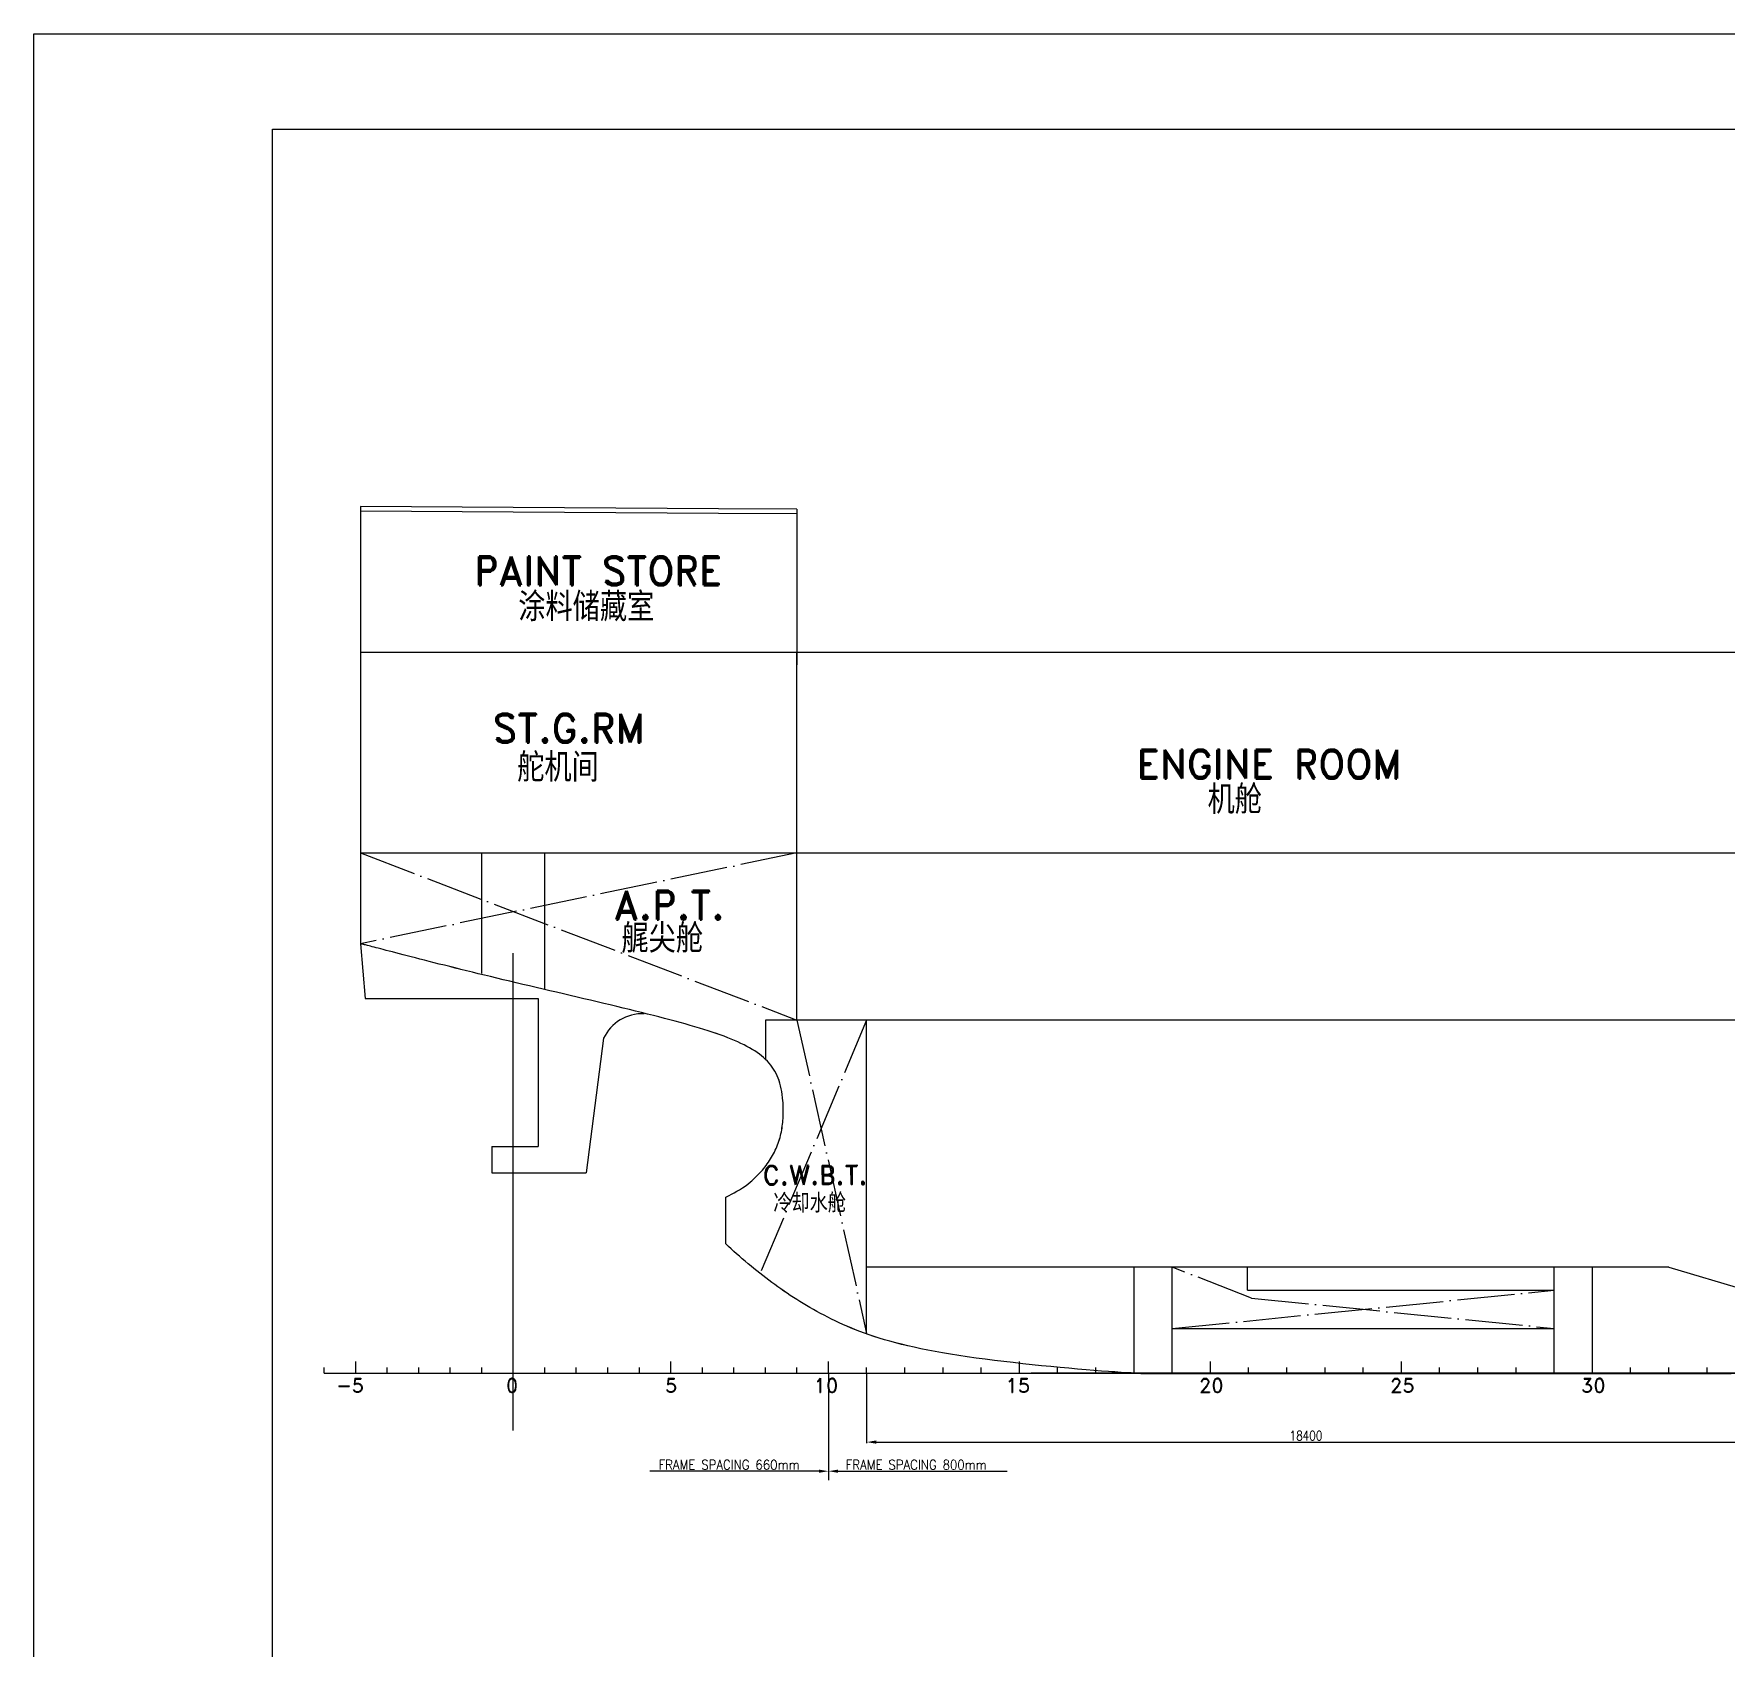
# Model space of a CAD drawing. Header units: millimetres. Extents: x 263396 to 554420, y 47344 to 219163.
# Drawn here: x 263396 to 298837, y 132329 to 166144 of the extents above; entities that cross this region are included whole.
import ezdxf

# ---------------------------------------------------------------- set-up
doc = ezdxf.new("R2010")
doc.units = ezdxf.units.MM
doc.header["$LTSCALE"] = 100
for name, pattern in [('ACAD_ISO04W100', [30, 24, -3, 0, -3]), ('ACAD_ISO10W100', [18, 12, -3, 0, -3]), ('DASHED', [19.05, 12.7, -6.35])]:
    doc.linetypes.add(name, pattern=pattern)
for name, color, linetype in [('112tank', 6, 'ACAD_ISO10W100'), ('bc', 7, 'Continuous'), ('bt', 7, 'Continuous')]:
    doc.layers.add(name, color=color, linetype=linetype)
doc.styles.get("Standard").update_dxf_attribs({"font": 'romand.shx', "width": 0.8, "bigfont": 'hzdx.shx'})
doc.dimstyles.new('ISO-25', dxfattribs={"dimtxt": 200, "dimasz": 200, "dimexe": 20, "dimexo": 0.625, "dimgap": 35, "dimtad": 1, "dimdec": 0, "dimtxsty": 'Standard', "dimcen": 2.5, "dimclrd": 2, "dimclre": 2, "dimclrt": 2, "dimadec": 0, "dimazin": 0, "dimtfac": 1, "dimtdec": 0, "dimtmove": 0, "dimatfit": 3, "dimfxl": 1, "dimarcsym": 0})

# ---------------------------------------------------------------- blocks, each defined once
blk = doc.blocks.new('*D1')
at = {"color": 2, "lineweight": -2, "transparency": 16777216}
for p, q in [((280837, 138085), (280837, 136625)), ((299237, 138085), (299237, 136625)), ((281037, 136645), (299037, 136645))]:
    blk.add_line(p, q, dxfattribs=at)
at = {"color": 2, "transparency": 16777216}
for points in [[(281037, 136679), (281037, 136612), (280837, 136645)], [(299037, 136679), (299037, 136612), (299237, 136645)]]:
    blk.add_solid(points, dxfattribs=at)
at = {"layer": 'Defpoints', "color": 0, "transparency": 16777216}
for p in [(280837, 138086), (299237, 138085), (299237, 136645)]:
    blk.add_point(p, dxfattribs=at)
at = {"color": 2, "transparency": 16777216, "insert": (290037, 136780), "char_height": 200, "attachment_point": 5}
blk.add_mtext('18400', dxfattribs=at)
blk = doc.blocks.new('A$C435A7430')
at = {"color": 6, "ltscale": 1300}
for p, q in [((-3200, 19337), (-3200, 10179)), ((5940, 19279), (5940, 16017)), ((4450, 3893), (4450, 4871))]:
    blk.add_line(p, q, dxfattribs=at)
for points in [[(5940, 19281), (4300, 19291), (0, 19318), (-3200, 19337)], [(4450, 4871), (4467, 4879), (4467, 4879), (4518, 4904), (4572, 4931), (4628, 4961), (4628, 4961), (4683, 4992), (4740, 5025), (4797, 5063), (4797, 5063), (4854, 5101), (4912, 5143), (4969, 5191), (4969, 5191), (4998, 5214), (5026, 5239), (5054, 5266), (5054, 5266), (5082, 5292), (5110, 5320), (5137, 5349), (5137, 5349), (5165, 5377), (5191, 5407), (5217, 5438), (5217, 5438), (5244, 5469), (5269, 5501), (5293, 5534), (5293, 5534), (5318, 5566), (5342, 5600), (5364, 5635), (5364, 5635), (5387, 5669), (5408, 5705), (5429, 5741), (5429, 5741), (5449, 5777), (5468, 5813), (5486, 5851), (5486, 5851), (5504, 5888), (5520, 5926), (5535, 5964), (5535, 5964), (5549, 6003), (5562, 6041), (5574, 6081), (5574, 6081), (5586, 6120), (5596, 6159), (5605, 6199), (5605, 6199), (5614, 6238), (5621, 6278), (5627, 6317), (5627, 6317), (5634, 6357), (5639, 6397), (5643, 6436), (5643, 6436), (5647, 6475), (5650, 6514), (5652, 6553), (5652, 6553), (5654, 6591), (5654, 6630), (5655, 6667), (5655, 6667), (5655, 6705), (5654, 6742), (5652, 6778), (5652, 6778), (5651, 6814), (5649, 6850), (5646, 6884), (5646, 6884), (5640, 6953), (5632, 7018), (5622, 7080), (5622, 7080), (5611, 7141), (5598, 7200), (5582, 7255), (5582, 7255), (5566, 7310), (5547, 7362), (5525, 7411), (5525, 7411), (5503, 7460), (5478, 7507), (5450, 7551), (5450, 7551), (5422, 7595), (5391, 7637), (5357, 7677), (5357, 7677), (5322, 7717), (5284, 7756), (5243, 7792), (5243, 7792), (5201, 7829), (5156, 7864), (5107, 7898), (5107, 7898), (5058, 7932), (5006, 7964), (4949, 7996), (4949, 7996), (4893, 8028), (4832, 8059), (4768, 8090), (4768, 8090), (4703, 8121), (4635, 8151), (4562, 8180), (4562, 8180), (4490, 8210), (4413, 8239), (4332, 8268), (4332, 8268), (4252, 8297), (4167, 8325), (4078, 8354), (4078, 8354), (3989, 8383), (3896, 8411), (3799, 8440), (3799, 8440), (3702, 8468), (3600, 8497), (3495, 8526), (3495, 8526), (3389, 8555), (3279, 8584), (3165, 8614), (3165, 8614), (3051, 8644), (2933, 8674), (2810, 8704), (2810, 8704), (2688, 8735), (2561, 8767), (2430, 8798), (2430, 8798), (2300, 8830), (2166, 8863), (2030, 8895), (2030, 8895), (1894, 8928), (1756, 8961), (1616, 8994), (1616, 8994), (1476, 9027), (1334, 9061), (1192, 9094), (1192, 9094), (1050, 9127), (908, 9161), (766, 9194), (766, 9194), (624, 9228), (482, 9261), (342, 9294), (342, 9294), (202, 9327), (63, 9360), (-74, 9392), (-74, 9392), (-211, 9425), (-345, 9457), (-476, 9489), (-476, 9489), (-606, 9520), (-733, 9551), (-857, 9581), (-857, 9581), (-980, 9611), (-1100, 9641), (-1216, 9670), (-1216, 9670), (-1331, 9698), (-1443, 9726), (-1550, 9753), (-1550, 9753), (-1658, 9780), (-1760, 9806), (-1858, 9831), (-1858, 9831), (-1956, 9856), (-2050, 9880), (-2137, 9903), (-2137, 9903), (-2225, 9925), (-2308, 9947), (-2385, 9967), (-2385, 9967), (-2462, 9987), (-2533, 10005), (-2598, 10022), (-2598, 10022), (-2663, 10039), (-2722, 10054), (-2775, 10068), (-2775, 10068), (-2828, 10082), (-2874, 10094), (-2915, 10105), (-2915, 10105), (-2956, 10116), (-2991, 10125), (-3021, 10133), (-3021, 10133), (-3051, 10140), (-3075, 10147), (-3096, 10152), (-3096, 10152), (-3117, 10158), (-3134, 10162), (-3147, 10166), (-3147, 10166), (-3160, 10169), (-3170, 10172), (-3178, 10174), (-3178, 10174), (-3185, 10176), (-3190, 10177), (-3193, 10178), (-3193, 10178), (-3197, 10179), (-3198, 10179), (-3199, 10179), (-3199, 10179), (-3200, 10179)], [(13933, 1179), (13933, 1179), (13897, 1179), (13863, 1179), (13829, 1179), (13829, 1179), (13795, 1179), (13762, 1179), (13730, 1179), (13730, 1179), (13697, 1179), (13665, 1179), (13634, 1179), (13634, 1179), (13602, 1179), (13570, 1179), (13539, 1179), (13539, 1179), (13507, 1179), (13475, 1179), (13443, 1179), (13443, 1179), (13411, 1179), (13379, 1179), (13346, 1179), (13346, 1179), (13313, 1179), (13280, 1179), (13245, 1179), (13245, 1179), (13211, 1179), (13175, 1179), (13139, 1179), (13139, 1179), (13097, 1179), (13028, 1182), (12937, 1187), (12937, 1187), (12845, 1191), (12731, 1198), (12600, 1207), (12600, 1207), (12468, 1216), (12319, 1227), (12156, 1240), (12156, 1240), (11994, 1253), (11819, 1268), (11635, 1285), (11635, 1285), (11451, 1301), (11259, 1320), (11063, 1339), (11063, 1339), (10867, 1359), (10668, 1380), (10470, 1403), (10470, 1403), (10272, 1425), (10074, 1449), (9883, 1474), (9883, 1474), (9691, 1499), (9506, 1525), (9331, 1552), (9331, 1552), (9155, 1579), (8991, 1607), (8835, 1636), (8835, 1636), (8680, 1665), (8534, 1694), (8397, 1725), (8397, 1725), (8259, 1755), (8130, 1787), (8008, 1819), (8008, 1819), (7886, 1851), (7771, 1884), (7663, 1917), (7663, 1917), (7554, 1951), (7451, 1986), (7354, 2021), (7354, 2021), (7257, 2056), (7164, 2092), (7076, 2129), (7076, 2129), (6987, 2165), (6903, 2202), (6821, 2240), (6821, 2240), (6740, 2278), (6661, 2317), (6584, 2356), (6584, 2356), (6507, 2395), (6432, 2435), (6359, 2475), (6359, 2475), (6285, 2516), (6213, 2557), (6143, 2599), (6143, 2599), (6072, 2640), (6003, 2683), (5935, 2726), (5935, 2726), (5867, 2769), (5801, 2813), (5735, 2857), (5735, 2857), (5669, 2901), (5604, 2947), (5540, 2993), (5540, 2993), (5476, 3038), (5413, 3085), (5350, 3132), (5350, 3132), (5287, 3180), (5225, 3228), (5163, 3277), (5163, 3277), (5101, 3326), (5040, 3375), (4978, 3426), (4978, 3426), (4917, 3476), (4856, 3528), (4796, 3579), (4796, 3579), (4735, 3631), (4676, 3682), (4619, 3734), (4619, 3734), (4562, 3786), (4507, 3837), (4455, 3888), (4455, 3888), (4450, 3893)], [(13139, 1179), (13139, 1179), (13160, 1179), (13183, 1179), (13209, 1179), (13209, 1179), (13236, 1179), (13264, 1179), (13294, 1179), (13294, 1179), (13325, 1179), (13357, 1179), (13391, 1179), (13391, 1179), (13424, 1179), (13460, 1179), (13496, 1179), (13496, 1179), (13532, 1179), (13569, 1179), (13607, 1179), (13607, 1179), (13645, 1179), (13683, 1179), (13721, 1179), (13721, 1179), (13759, 1179), (13798, 1179), (13836, 1179), (13836, 1179), (13874, 1179), (13911, 1179), (13948, 1179), (13948, 1179), (13985, 1179), (14021, 1179), (14056, 1179), (14056, 1179), (14091, 1179), (14125, 1179), (14159, 1179), (14159, 1179), (14193, 1179), (14226, 1179), (14258, 1179), (14258, 1179), (14290, 1179), (14322, 1179), (14354, 1179), (14354, 1179), (14385, 1179), (14416, 1179), (14446, 1179), (14446, 1179), (14476, 1179), (14506, 1179), (14536, 1179), (14536, 1179), (14566, 1179), (14595, 1179), (14624, 1179), (14624, 1179), (14653, 1179), (14682, 1179), (14710, 1179), (14710, 1179), (14734, 1179), (14758, 1179), (14783, 1179), (14783, 1179), (14807, 1179), (14831, 1179), (14856, 1179), (14856, 1179), (14881, 1179), (14906, 1179), (14932, 1179), (14932, 1179), (14958, 1179), (14985, 1179), (15013, 1179), (15013, 1179), (15041, 1179), (15070, 1179), (15100, 1179), (15100, 1179), (15131, 1179), (15162, 1179), (15196, 1179), (15196, 1179), (15229, 1179), (15264, 1179), (15301, 1179), (15301, 1179), (15338, 1179), (15376, 1179), (15417, 1179), (15417, 1179), (15468, 1179), (15522, 1179), (15579, 1179), (15579, 1179), (15636, 1179), (15696, 1179), (15759, 1179), (15759, 1179), (15822, 1179), (15887, 1179), (15955, 1179), (15955, 1179), (16023, 1179), (16093, 1179), (16165, 1179), (16165, 1179), (16237, 1179), (16312, 1179), (16387, 1179), (16387, 1179), (16463, 1179), (16541, 1179), (16620, 1179), (16620, 1179), (16699, 1179), (16779, 1179), (16860, 1179), (16860, 1179), (16941, 1179), (17023, 1179), (17106, 1179), (17106, 1179), (17193, 1179), (17281, 1179), (17370, 1179), (17370, 1179), (17459, 1179), (17549, 1179), (17640, 1179), (17640, 1179), (17731, 1179), (17823, 1179), (17917, 1179), (17917, 1179), (18010, 1179), (18105, 1179), (18201, 1179), (18201, 1179), (18298, 1179), (18396, 1179), (18496, 1179), (18496, 1179), (18595, 1179), (18697, 1179), (18801, 1179), (18801, 1179), (18904, 1179), (19010, 1179), (19118, 1179), (19118, 1179), (19226, 1179), (19336, 1179), (19449, 1179), (19449, 1179), (19537, 1179), (19628, 1179), (19720, 1179), (19720, 1179), (19812, 1179), (19905, 1179), (20000, 1179), (20000, 1179), (20095, 1179), (20191, 1179), (20289, 1179), (20289, 1179), (20386, 1179), (20486, 1179), (20586, 1179), (20586, 1179), (20686, 1179), (20788, 1179), (20891, 1179), (20891, 1179), (20994, 1179), (21099, 1179), (21204, 1179), (21204, 1179), (21310, 1179), (21417, 1179), (21525, 1179), (21525, 1179), (21633, 1179), (21742, 1179), (21852, 1179), (21852, 1179), (22014, 1179), (22179, 1179), (22345, 1179), (22345, 1179), (22512, 1179), (22681, 1179), (22851, 1179), (22851, 1179), (23022, 1179), (23194, 1179), (23368, 1179), (23368, 1179), (23541, 1179), (23717, 1179), (23893, 1179), (23893, 1179), (24069, 1179), (24247, 1179), (24425, 1179), (24425, 1179), (24603, 1179), (24783, 1179), (24962, 1179), (24962, 1179), (25142, 1179), (25322, 1179), (25502, 1179)]]:
    blk.add_lwpolyline(points, dxfattribs=at)
at = {"layer": 'bt', "color": 5, "linetype": 'DASHED', "ltscale": 200, "flags": 128}
blk.add_lwpolyline([(5940, 19181), (4300, 19191), (0, 19218), (-3200, 19237)], dxfattribs=at)
blk = doc.blocks.new('biaochi')
at = {"color": 2}
for p, q in [((369855, 176680), (369855, 176930)), ((373155, 176680), (373155, 176930)), ((376455, 176680), (376455, 176930)), ((379755, 176680), (379755, 176930)), ((383755, 176680), (383755, 176930)), ((387755, 176680), (387755, 176930)), ((391755, 176680), (391755, 176930)), ((395755, 176680), (395755, 176930)), ((369195, 176680), (369195, 176805)), ((370515, 176680), (370515, 176805)), ((371175, 176680), (371175, 176805)), ((371835, 176680), (371835, 176805)), ((372495, 176680), (372495, 176805)), ((373815, 176680), (373815, 176805)), ((374475, 176680), (374475, 176805)), ((375135, 176680), (375135, 176805)), ((375795, 176680), (375795, 176805)), ((377115, 176680), (377115, 176805)), ((377775, 176680), (377775, 176805)), ((378435, 176680), (378435, 176805)), ((379095, 176680), (379095, 176805)), ((379755, 176680), (379755, 176805)), ((380555, 176680), (380555, 176805)), ((381355, 176680), (381355, 176805)), ((382155, 176680), (382155, 176805)), ((382955, 176680), (382955, 176805)), ((383755, 176680), (383755, 176805)), ((384555, 176680), (384555, 176805)), ((385355, 176680), (385355, 176805)), ((386155, 176680), (386155, 176805)), ((386955, 176680), (386955, 176805)), ((387755, 176680), (387755, 176805)), ((388555, 176680), (388555, 176805)), ((389355, 176680), (389355, 176805)), ((390155, 176680), (390155, 176805)), ((390955, 176680), (390955, 176805)), ((391755, 176680), (391755, 176805)), ((392555, 176680), (392555, 176805)), ((393355, 176680), (393355, 176805)), ((394155, 176680), (394155, 176805)), ((394955, 176680), (394955, 176805)), ((395755, 176680), (395755, 176805)), ((396555, 176680), (396555, 176805)), ((397355, 176680), (397355, 176805)), ((398155, 176680), (398155, 176805))]:
    blk.add_line(p, q, dxfattribs=at)
at = {"color": 2, "linetype": 'Continuous'}
blk.add_line((369195, 176680), (550755, 176680), dxfattribs=at)
at = {"color": 2}
for s, p in [('-5', (369448, 176275)), ('0', (373000, 176275)), ('5', (376331, 176275)), ('10', (379446, 176275)), ('15', (383465, 176275)), ('20', (387516, 176275)), ('25', (391516, 176275)), ('30', (395516, 176275))]:
    blk.add_text(s, height=300, dxfattribs=at).set_placement(p)

msp = doc.modelspace()

# ---------------------------------------------------------------- linework, layer by layer
at = {"color": 6}
for p, q in [((270237.3, 156185.8), (270237.3, 147085.8)), ((302437.3, 153185.8), (270237.3, 153185.8)), ((270237.3, 147085.8), (270337.3, 145935.8)), ((270337.3, 145935.8), (273957.3, 145935.8)), ((273957.3, 145935.8), (273957.3, 142835.8)), ((275328.6, 145104.4), (274960.1, 142285.8)), ((272987.3, 142835.8), (272987.3, 142285.8)), ((272987.3, 142835.8), (273957.3, 142835.8)), ((272987.3, 142285.8), (274960.1, 142285.8)), ((277887.3, 140799), (277887.3, 141777.3)), ((445857.3, 138085.8), (284282.5, 138085.8))]:
    msp.add_line(p, q, dxfattribs=at)
at = {"color": 5, "ltscale": 20}
for p, q in [((279377.3, 145485.8), (279377.3, 153185.8)), ((270237.3, 148985.8), (299237.3, 148985.8)), ((272777.3, 146458), (272777.3, 148985.8)), ((274097.3, 146131.8), (274097.3, 148985.8)), ((299237.3, 145485.8), (278717.3, 145485.8)), ((278717.3, 145485.8), (278717.3, 144665.6)), ((280837.3, 138919.8), (280837.3, 145485.8)), ((297637.3, 140310.8), (280837.3, 140310.8)), ((286437.3, 138185.8), (286437.3, 140310.8)), ((287237.3, 138185.8), (287237.3, 140310.8)), ((288813.4, 139825.8), (288813.4, 140310.8)), ((295237.3, 138085.8), (295237.3, 140310.8)), ((296037.3, 138175.4), (296037.3, 140310.8)), ((297637.3, 140310.8), (299237.3, 139835.8)), ((288813.4, 139825.8), (295237.3, 139825.8)), ((287237.3, 139025.1), (295237.3, 139025.1))]:
    msp.add_line(p, q, dxfattribs=at)
at = {"color": 8, "linetype": 'ACAD_ISO04W100', "ltscale": 0.5}
for p, q in [((279377.3, 148985.8), (270237.3, 147085.8)), ((270237.3, 148985.8), (279377.3, 145485.8)), ((280837.3, 145485.8), (278605.8, 140178.9)), ((279377.3, 145485.8), (280837.3, 138919.8)), ((288897.4, 139661.2), (287237.3, 140310.8)), ((287237.3, 139025.1), (295237.3, 139825.8)), ((288897.4, 139661.2), (295237.3, 139025.1))]:
    msp.add_line(p, q, dxfattribs=at)
at = {"color": 1, "linetype": 'ACAD_ISO04W100', "ltscale": 50}
msp.add_line((273437.3, 136890.4), (273437.3, 146887.5), dxfattribs=at)
at = {"color": 2}
for p, q in [((280037.3, 138085.8), (280037.3, 135847.8)), ((279837.3, 136036), (276296.1, 136036)), ((280237.3, 136036), (283778.4, 136036))]:
    msp.add_line(p, q, dxfattribs=at)
at = {"color": 7}
msp.add_lwpolyline([(263396.3, 166144.1), (554419.6, 166144.1), (554419.6, 47344.1), (263396.3, 47344.1)], close=True, dxfattribs=at)
at = {"color": 6}
msp.add_lwpolyline([(268396.3, 164144.1), (552419.6, 164144.1), (552419.6, 49344.1), (268396.3, 49344.1)], close=True, dxfattribs=at)
msp.add_arc((276141.8, 144718.9), 900, 87.87664, 154.63854, dxfattribs=at)
at = {"color": 2}
for points in [[(279837.3, 136069.3), (279837.3, 136002.7), (280037.3, 136036)], [(280237.3, 136069.3), (280237.3, 136002.7), (280037.3, 136036)]]:
    msp.add_solid(points, dxfattribs=at)
at = {"layer": 'bc', "color": 6}
for points in [[(277887.3, 141777.3), (277904, 141785.4), (277904, 141785.4), (277955.5, 141810.3), (278009.4, 141837.4), (278064.8, 141867.7), (278064.8, 141867.7), (278120.2, 141898.1), (278177, 141931.6), (278234.3, 141969.4), (278234.3, 141969.4), (278291.6, 142007.3), (278349.3, 142049.4), (278406.5, 142097), (278406.5, 142097), (278435, 142120.8), (278463.5, 142145.9), (278491.5, 142172.3), (278491.5, 142172.3), (278519.6, 142198.6), (278547.4, 142226.2), (278574.7, 142255), (278574.7, 142255), (278601.9, 142283.7), (278628.7, 142313.5), (278654.7, 142344.4), (278654.7, 142344.4), (278680.8, 142375.3), (278706.2, 142407.2), (278730.7, 142440), (278730.7, 142440), (278755.2, 142472.8), (278778.9, 142506.6), (278801.5, 142541.1), (278801.5, 142541.1), (278824.1, 142575.6), (278845.6, 142611), (278865.9, 142647), (278865.9, 142647), (278886.3, 142683), (278905.4, 142719.7), (278923.1, 142757), (278923.1, 142757), (278940.8, 142794.3), (278957.1, 142832.2), (278971.8, 142870.6), (278971.8, 142870.6), (278986.5, 142909), (278999.6, 142947.8), (279011.3, 142986.9), (279011.3, 142986.9), (279022.9, 143026.1), (279033.1, 143065.5), (279042, 143105), (279042, 143105), (279050.8, 143144.6), (279058.4, 143184.3), (279064.7, 143223.9), (279064.7, 143223.9), (279071, 143263.5), (279076.1, 143303), (279080.1, 143342.3), (279080.1, 143342.3), (279084, 143381.6), (279086.9, 143420.6), (279088.9, 143459.2), (279088.9, 143459.2), (279090.8, 143497.9), (279091.8, 143536.1), (279091.9, 143573.7), (279091.9, 143573.7), (279092, 143611.3), (279091.2, 143648.2), (279089.7, 143684.5), (279089.7, 143684.5), (279088.3, 143720.7), (279086.1, 143756.1), (279083.3, 143790.6), (279083.3, 143790.6), (279077.7, 143859.5), (279069.7, 143924.6), (279059, 143986.2), (279059, 143986.2), (279048.4, 144047.8), (279035.2, 144105.9), (279019.1, 144161), (279019.1, 144161), (279003.1, 144216), (278984.2, 144268), (278962.4, 144317.3), (278962.4, 144317.3), (278940.6, 144366.6), (278915.7, 144413.2), (278887.7, 144457.5), (278887.7, 144457.5), (278859.7, 144501.8), (278828.5, 144543.7), (278794, 144583.8), (278794, 144583.8), (278759.4, 144623.8), (278721.4, 144661.9), (278679.9, 144698.5), (278679.9, 144698.5), (278638.4, 144735.1), (278593.3, 144770.1), (278544.5, 144804), (278544.5, 144804), (278495.6, 144837.9), (278443, 144870.7), (278386.5, 144902.6), (278386.5, 144902.6), (278329.9, 144934.6), (278269.4, 144965.8), (278204.9, 144996.4), (278204.9, 144996.4), (278140.4, 145027), (278071.9, 145057), (277999.4, 145086.6), (277999.4, 145086.6), (277926.8, 145116.1), (277850.2, 145145.3), (277769.6, 145174.2), (277769.6, 145174.2), (277688.9, 145203.1), (277604.1, 145231.8), (277515.3, 145260.4), (277515.3, 145260.4), (277426.4, 145289), (277333.4, 145317.5), (277236.2, 145346.1), (277236.2, 145346.1), (277139, 145374.7), (277037.6, 145403.4), (276932, 145432.4), (276932, 145432.4), (276826.5, 145461.3), (276716.7, 145490.6), (276602.6, 145520.3), (276602.6, 145520.3), (276488.5, 145550), (276370.2, 145580.1), (276247.6, 145610.9), (276247.6, 145610.9), (276124.9, 145641.6), (275998, 145673), (275867.7, 145704.8), (275867.7, 145704.8), (275737.4, 145736.7), (275603.7, 145769), (275467.6, 145801.6), (275467.6, 145801.6), (275331.5, 145834.3), (275193, 145867.3), (275053, 145900.5), (275053, 145900.5), (274913.1, 145933.6), (274771.6, 145967), (274629.7, 146000.4), (274629.7, 146000.4), (274487.7, 146033.9), (274345.2, 146067.3), (274203.1, 146100.7), (274203.1, 146100.7), (274061, 146134.1), (273919.4, 146167.4), (273779.1, 146200.5), (273779.1, 146200.5), (273638.8, 146233.5), (273499.9, 146266.4), (273363.3, 146298.8), (273363.3, 146298.8), (273226.7, 146331.3), (273092.4, 146363.4), (272961.4, 146394.9), (272961.4, 146394.9), (272831.1, 146426.3), (272704, 146457.2), (272580.6, 146487.4), (272580.6, 146487.4), (272457.2, 146517.7), (272337.4, 146547.2), (272221.6, 146576), (272221.6, 146576), (272105.9, 146604.8), (271994.1, 146632.7), (271886.9, 146659.7), (271886.9, 146659.7), (271779.6, 146686.7), (271676.8, 146712.8), (271578.8, 146737.7), (271578.8, 146737.7), (271480.8, 146762.7), (271387.7, 146786.5), (271299.9, 146809.1), (271299.9, 146809.1), (271212, 146831.7), (271129.5, 146853), (271052.6, 146873), (271052.6, 146873), (270975.7, 146892.9), (270904.4, 146911.5), (270839.3, 146928.4), (270839.3, 146928.4), (270774.2, 146945.4), (270715.1, 146960.9), (270662.6, 146974.6), (270662.6, 146974.6), (270609.4, 146988.5), (270562.9, 147000.7), (270522.2, 147011.3), (270522.2, 147011.3), (270481.4, 147022), (270446.5, 147031.1), (270416.6, 147038.9), (270416.6, 147038.9), (270386.7, 147046.7), (270361.8, 147053.2), (270341, 147058.7), (270341, 147058.7), (270320.3, 147064.1), (270303.7, 147068.4), (270290.4, 147071.9), (270290.4, 147071.9), (270277.1, 147075.4), (270267.1, 147078), (270259.6, 147080), (270259.6, 147080), (270252.2, 147081.9), (270247.2, 147083.2), (270243.8, 147084.1), (270243.8, 147084.1), (270240.5, 147085), (270238.9, 147085.4), (270238, 147085.6), (270238, 147085.6), (270237.3, 147085.8)], [(287369.9, 138085.8), (287369.9, 138085.8), (287334.4, 138085.8), (287299.8, 138085.8), (287266.1, 138085.8), (287266.1, 138085.8), (287232.4, 138085.8), (287199.4, 138085.8), (287166.9, 138085.8), (287166.9, 138085.8), (287134.5, 138085.8), (287102.5, 138085.8), (287070.8, 138085.8), (287070.8, 138085.8), (287039, 138085.8), (287007.5, 138085.8), (286975.9, 138085.8), (286975.9, 138085.8), (286944.4, 138085.8), (286912.7, 138085.8), (286880.7, 138085.8), (286880.7, 138085.8), (286848.7, 138085.8), (286816.4, 138085.8), (286783.5, 138085.8), (286783.5, 138085.8), (286750.5, 138085.8), (286716.9, 138085.8), (286682.4, 138085.8), (286682.4, 138085.8), (286648, 138085.8), (286612.6, 138085.8), (286576, 138085.8), (286576, 138085.8), (286534.2, 138085.8), (286465.3, 138088.2), (286373.9, 138092.9), (286373.9, 138092.9), (286282.5, 138097.6), (286168.7, 138104.6), (286037.1, 138113.7), (286037.1, 138113.7), (285905.5, 138122.7), (285756.1, 138133.8), (285593.7, 138146.8), (285593.7, 138146.8), (285431.3, 138159.8), (285255.9, 138174.7), (285072.1, 138191.2), (285072.1, 138191.2), (284888.3, 138207.8), (284696.2, 138226), (284500.5, 138245.8), (284500.5, 138245.8), (284304.7, 138265.5), (284105.4, 138286.8), (283907.1, 138309.3), (283907.1, 138309.3), (283708.8, 138331.8), (283511.6, 138355.7), (283320.1, 138380.6), (283320.1, 138380.6), (283128.7, 138405.6), (282943, 138431.6), (282767.9, 138458.6), (282767.9, 138458.6), (282592.7, 138485.6), (282428, 138513.5), (282272.7, 138542.2), (282272.7, 138542.2), (282117.5, 138571), (281971.6, 138600.7), (281834, 138631.2), (281834, 138631.2), (281696.5, 138661.6), (281567.2, 138693), (281445.2, 138725.1), (281445.2, 138725.1), (281323.2, 138757.3), (281208.4, 138790.2), (281099.8, 138823.9), (281099.8, 138823.9), (280991.1, 138857.6), (280888.6, 138892.1), (280791.2, 138927.2), (280791.2, 138927.2), (280693.8, 138962.4), (280601.4, 138998.3), (280513, 139034.9), (280513, 139034.9), (280424.6, 139071.5), (280340.1, 139108.8), (280258.6, 139146.8), (280258.6, 139146.8), (280177, 139184.7), (280098.4, 139223.3), (280021.5, 139262.5), (280021.5, 139262.5), (279944.6, 139301.6), (279869.6, 139341.4), (279796.1, 139381.9), (279796.1, 139381.9), (279722.6, 139422.3), (279650.7, 139463.4), (279580.2, 139505.1), (279580.2, 139505.1), (279509.7, 139546.8), (279440.6, 139589.2), (279372.7, 139632.2), (279372.7, 139632.2), (279304.7, 139675.3), (279238, 139719), (279172.2, 139763.5), (279172.2, 139763.5), (279106.4, 139807.9), (279041.5, 139853), (278977.5, 139898.9), (278977.5, 139898.9), (278913.4, 139944.8), (278850.1, 139991.4), (278787.3, 140038.8), (278787.3, 140038.8), (278724.5, 140086.1), (278662.3, 140134.2), (278600.5, 140183.1), (278600.5, 140183.1), (278538.6, 140232), (278477.1, 140281.7), (278415.7, 140332.2), (278415.7, 140332.2), (278354.3, 140382.6), (278293, 140433.9), (278232.8, 140485.5), (278232.8, 140485.5), (278172.6, 140537), (278113.5, 140588.9), (278056.4, 140640.5), (278056.4, 140640.5), (277999.3, 140692.2), (277944.2, 140743.6), (277892.1, 140794.3), (277892.1, 140794.3), (277887.3, 140799)], [(286576, 138085.8), (286576, 138085.8), (286596.9, 138085.8), (286620.6, 138085.8), (286646.7, 138085.8), (286646.7, 138085.8), (286672.8, 138085.8), (286701.3, 138085.8), (286731.6, 138085.8), (286731.6, 138085.8), (286762, 138085.8), (286794.3, 138085.8), (286828, 138085.8), (286828, 138085.8), (286861.7, 138085.8), (286896.9, 138085.8), (286933.1, 138085.8), (286933.1, 138085.8), (286969.3, 138085.8), (287006.4, 138085.8), (287044.1, 138085.8), (287044.1, 138085.8), (287081.8, 138085.8), (287120, 138085.8), (287158.3, 138085.8), (287158.3, 138085.8), (287196.6, 138085.8), (287235, 138085.8), (287272.9, 138085.8), (287272.9, 138085.8), (287310.9, 138085.8), (287348.5, 138085.8), (287385.2, 138085.8), (287385.2, 138085.8), (287422, 138085.8), (287457.9, 138085.8), (287493, 138085.8), (287493, 138085.8), (287528.2, 138085.8), (287562.5, 138085.8), (287596.2, 138085.8), (287596.2, 138085.8), (287629.9, 138085.8), (287662.9, 138085.8), (287695.3, 138085.8), (287695.3, 138085.8), (287727.7, 138085.8), (287759.6, 138085.8), (287790.9, 138085.8), (287790.9, 138085.8), (287822.2, 138085.8), (287853, 138085.8), (287883.4, 138085.8), (287883.4, 138085.8), (287913.7, 138085.8), (287943.7, 138085.8), (287973.3, 138085.8), (287973.3, 138085.8), (288002.9, 138085.8), (288032.1, 138085.8), (288061.1, 138085.8), (288061.1, 138085.8), (288090.1, 138085.8), (288118.9, 138085.8), (288147.4, 138085.8), (288147.4, 138085.8), (288171.6, 138085.8), (288195.7, 138085.8), (288219.9, 138085.8), (288219.9, 138085.8), (288244.2, 138085.8), (288268.6, 138085.8), (288293.4, 138085.8), (288293.4, 138085.8), (288318.3, 138085.8), (288343.6, 138085.8), (288369.7, 138085.8), (288369.7, 138085.8), (288395.8, 138085.8), (288422.6, 138085.8), (288450.5, 138085.8), (288450.5, 138085.8), (288478.4, 138085.8), (288507.3, 138085.8), (288537.6, 138085.8), (288537.6, 138085.8), (288567.9, 138085.8), (288599.6, 138085.8), (288632.8, 138085.8), (288632.8, 138085.8), (288666.1, 138085.8), (288701, 138085.8), (288737.9, 138085.8), (288737.9, 138085.8), (288774.8, 138085.8), (288813.6, 138085.8), (288854.6, 138085.8), (288854.6, 138085.8), (288905.2, 138085.8), (288959.2, 138085.8), (289016.2, 138085.8), (289016.2, 138085.8), (289073.2, 138085.8), (289133.3, 138085.8), (289196.1, 138085.8), (289196.1, 138085.8), (289258.9, 138085.8), (289324.4, 138085.8), (289392.2, 138085.8), (289392.2, 138085.8), (289460, 138085.8), (289530.2, 138085.8), (289602.4, 138085.8), (289602.4, 138085.8), (289674.6, 138085.8), (289748.8, 138085.8), (289824.7, 138085.8), (289824.7, 138085.8), (289900.6, 138085.8), (289978.1, 138085.8), (290057, 138085.8), (290057, 138085.8), (290135.8, 138085.8), (290216, 138085.8), (290297.1, 138085.8), (290297.1, 138085.8), (290378.3, 138085.8), (290460.4, 138085.8), (290543.1, 138085.8), (290543.1, 138085.8), (290630.5, 138085.8), (290718.5, 138085.8), (290807.4, 138085.8), (290807.4, 138085.8), (290896.4, 138085.8), (290986.2, 138085.8), (291077.2, 138085.8), (291077.2, 138085.8), (291168.2, 138085.8), (291260.4, 138085.8), (291353.9, 138085.8), (291353.9, 138085.8), (291447.4, 138085.8), (291542.2, 138085.8), (291638.7, 138085.8), (291638.7, 138085.8), (291735.1, 138085.8), (291833.1, 138085.8), (291932.9, 138085.8), (291932.9, 138085.8), (292032.7, 138085.8), (292134.4, 138085.8), (292238, 138085.8), (292238, 138085.8), (292341.6, 138085.8), (292447.3, 138085.8), (292555.2, 138085.8), (292555.2, 138085.8), (292663.1, 138085.8), (292773.2, 138085.8), (292885.8, 138085.8), (292885.8, 138085.8), (292974.7, 138085.8), (293065.2, 138085.8), (293157.1, 138085.8), (293157.1, 138085.8), (293249, 138085.8), (293342.4, 138085.8), (293437.3, 138085.8), (293437.3, 138085.8), (293532.1, 138085.8), (293628.4, 138085.8), (293726.1, 138085.8), (293726.1, 138085.8), (293823.8, 138085.8), (293922.8, 138085.8), (294023.2, 138085.8), (294023.2, 138085.8), (294123.7, 138085.8), (294225.4, 138085.8), (294328.5, 138085.8), (294328.5, 138085.8), (294431.5, 138085.8), (294535.9, 138085.8), (294641.5, 138085.8), (294641.5, 138085.8), (294747.1, 138085.8), (294853.9, 138085.8), (294962, 138085.8), (294962, 138085.8), (295070, 138085.8), (295179.3, 138085.8), (295289.7, 138085.8), (295289.7, 138085.8), (295451.6, 138085.8), (295616, 138085.8), (295782.5, 138085.8), (295782.5, 138085.8), (295949.1, 138085.8), (296117.8, 138085.8), (296288.3, 138085.8), (296288.3, 138085.8), (296458.8, 138085.8), (296631.1, 138085.8), (296804.9, 138085.8), (296804.9, 138085.8), (296978.6, 138085.8), (297153.9, 138085.8), (297330.3, 138085.8), (297330.3, 138085.8), (297506.6, 138085.8), (297684.1, 138085.8), (297862.4, 138085.8), (297862.4, 138085.8), (298040.7, 138085.8), (298219.8, 138085.8), (298399.4, 138085.8), (298399.4, 138085.8), (298578.9, 138085.8), (298759, 138085.8), (298939.1, 138085.8)], [(287369.9, 138085.8), (287369.9, 138085.8), (287430.9, 138085.8), (287490.3, 138085.8), (287548.2, 138085.8), (287548.2, 138085.8), (287606.2, 138085.8), (287662.6, 138085.8), (287717.7, 138085.8), (287717.7, 138085.8), (287772.7, 138085.8), (287826.3, 138085.8), (287878.6, 138085.8), (287878.6, 138085.8), (287930.8, 138085.8), (287981.7, 138085.8), (288031.3, 138085.8), (288031.3, 138085.8), (288080.8, 138085.8), (288129.1, 138085.8), (288176, 138085.8), (288176, 138085.8), (288223, 138085.8), (288268.7, 138085.8), (288313.2, 138085.8), (288313.2, 138085.8), (288357.7, 138085.8), (288401, 138085.8), (288443.1, 138085.8), (288443.1, 138085.8), (288485.2, 138085.8), (288526.2, 138085.8), (288566, 138085.8), (288566, 138085.8), (288605.8, 138085.8), (288644.5, 138085.8), (288682.4, 138085.8), (288682.4, 138085.8), (288720.2, 138085.8), (288757.1, 138085.8), (288793.4, 138085.8), (288793.4, 138085.8), (288829.7, 138085.8), (288865.3, 138085.8), (288900.4, 138085.8), (288900.4, 138085.8), (288935.5, 138085.8), (288970.2, 138085.8), (289004.7, 138085.8), (289004.7, 138085.8), (289039.1, 138085.8), (289073.4, 138085.8), (289107.6, 138085.8), (289107.6, 138085.8), (289141.8, 138085.8), (289176, 138085.8), (289210.4, 138085.8), (289210.4, 138085.8), (289244.9, 138085.8), (289279.5, 138085.8), (289314.6, 138085.8), (289314.6, 138085.8), (289349.6, 138085.8), (289385.1, 138085.8), (289421.3, 138085.8), (289421.3, 138085.8), (289451.9, 138085.8), (289482.9, 138085.8), (289514.3, 138085.8), (289514.3, 138085.8), (289545.7, 138085.8), (289577.5, 138085.8), (289609.4, 138085.8), (289609.4, 138085.8), (289641.4, 138085.8), (289673.6, 138085.8), (289705.8, 138085.8), (289705.8, 138085.8), (289738, 138085.8), (289770.3, 138085.8), (289802.6, 138085.8), (289802.6, 138085.8), (289834.8, 138085.8), (289867, 138085.8), (289899, 138085.8), (289899, 138085.8), (289931, 138085.8), (289962.9, 138085.8), (289994.4, 138085.8), (289994.4, 138085.8), (290025.9, 138085.8), (290057.1, 138085.8), (290087.8, 138085.8), (290087.8, 138085.8), (290118.5, 138085.8), (290148.8, 138085.8), (290178.5, 138085.8), (290178.5, 138085.8), (290215.2, 138085.8), (290250.9, 138085.8), (290286.5, 138085.8), (290286.5, 138085.8), (290322.1, 138085.8), (290357.6, 138085.8), (290393.6, 138085.8), (290393.6, 138085.8), (290429.6, 138085.8), (290466.2, 138085.8), (290504.1, 138085.8), (290504.1, 138085.8), (290542.1, 138085.8), (290581.3, 138085.8), (290622.6, 138085.8), (290622.6, 138085.8), (290663.8, 138085.8), (290707.1, 138085.8), (290753.2, 138085.8), (290753.2, 138085.8), (290799.3, 138085.8), (290848.1, 138085.8), (290900.5, 138085.8), (290900.5, 138085.8), (290952.8, 138085.8), (291008.7, 138085.8), (291068.8, 138085.8), (291068.8, 138085.8), (291128.8, 138085.8), (291193.2, 138085.8), (291262.4, 138085.8), (291262.4, 138085.8), (291335.6, 138085.8), (291414.2, 138085.8), (291497.6, 138085.8), (291497.6, 138085.8), (291581, 138085.8), (291669.1, 138085.8), (291761.1, 138085.8), (291761.1, 138085.8), (291853.1, 138085.8), (291949.1, 138085.8), (292048.2, 138085.8), (292048.2, 138085.8), (292147.2, 138085.8), (292249.4, 138085.8), (292354, 138085.8), (292354, 138085.8), (292458.5, 138085.8), (292565.3, 138085.8), (292673.7, 138085.8), (292673.7, 138085.8), (292782, 138085.8), (292891.9, 138085.8), (293002.5, 138085.8), (293002.5, 138085.8), (293113.1, 138085.8), (293224.4, 138085.8), (293335.7, 138085.8), (293335.7, 138085.8), (293446.9, 138085.8), (293558, 138085.8), (293668.3, 138085.8), (293668.3, 138085.8), (293755.3, 138085.8), (293841.8, 138085.8), (293928.1, 138085.8), (293928.1, 138085.8), (294014.4, 138085.8), (294100.4, 138085.8), (294186.5, 138085.8), (294186.5, 138085.8), (294272.7, 138085.8), (294358.9, 138085.8), (294445.5, 138085.8), (294445.5, 138085.8), (294532.1, 138085.8), (294619.2, 138085.8), (294707, 138085.8), (294707, 138085.8), (294794.7, 138085.8), (294883.2, 138085.8), (294972.8, 138085.8), (294972.8, 138085.8), (295062.4, 138085.8), (295153, 138085.8), (295245, 138085.8), (295245, 138085.8), (295337, 138085.8), (295430.4, 138085.8), (295525.4, 138085.8), (295525.4, 138085.8), (295620.5, 138085.8), (295717.3, 138085.8), (295816.1, 138085.8), (295816.1, 138085.8), (295961, 138085.8), (296110.2, 138085.8), (296263.2, 138085.8), (296263.2, 138085.8), (296416.2, 138085.8), (296572.9, 138085.8), (296732.7, 138085.8), (296732.7, 138085.8), (296892.6, 138085.8), (297055.6, 138085.8), (297221, 138085.8), (297221, 138085.8), (297386.5, 138085.8), (297554.5, 138085.8), (297724.5, 138085.8), (297724.5, 138085.8), (297894.4, 138085.8), (298066.2, 138085.8), (298239.3, 138085.8), (298239.3, 138085.8), (298412.5, 138085.8), (298586.9, 138085.8), (298762, 138085.8), (298762, 138085.8), (298937.1, 138085.8)]]:
    msp.add_lwpolyline(points, dxfattribs=at)

# ---------------------------------------------------------------- block references
at = {"color": 5, "ltscale": 20}
msp.add_blockref('A$C435A7430', (273437.3, 136906.4), dxfattribs=at)
at = {"layer": '112tank'}
msp.add_blockref('biaochi', (-99718, -38593.9), dxfattribs=at)

# ---------------------------------------------------------------- texts
at = {"color": 2}
for s, p in [('PAINT STORE', (272618.8, 154594.7)), ('涂料储藏室', (273540.8, 153840.7)), ('ST.G.RM', (273007, 151299.6)), ('舵机间', (273518.7, 150476.7)), ('ENGINE ROOM', (286490.9, 150547.7)), ('机舱', (287976.4, 149804.5)), ('A.P.T.', (275548.7, 147593.8)), ('艉尖舱', (275701.6, 146895.6))]:
    msp.add_text(s, height=600, dxfattribs=at).set_placement(p)
for s, p in [('C.W.B.T.', (278659.3, 142032.9)), ('冷却水舱', (278883.7, 141448.2))]:
    msp.add_text(s, height=400, rotation=0.30879, dxfattribs=at).set_placement(p)
at = {"color": 2, "width": 0.9}
for s, p in [('FRAME SPACING 660mm', (276479.1, 136071)), ('FRAME SPACING 800mm', (280398.3, 136071))]:
    msp.add_text(s, height=200, dxfattribs=at).set_placement(p)

# ---------------------------------------------------------------- dimensions: what is measured, and where the dimension line sits
dim = msp.add_linear_dim(base=(299237.3, 136645.4), p1=(280837.3, 138085.8), p2=(299237.3, 138085.1), dimstyle='ISO-25')
dim.commit()
dim.dimension.update_dxf_attribs({"geometry": '*D1', "text_midpoint": (290037.3, 136780.4)})

doc.saveas('drawing.dxf')
